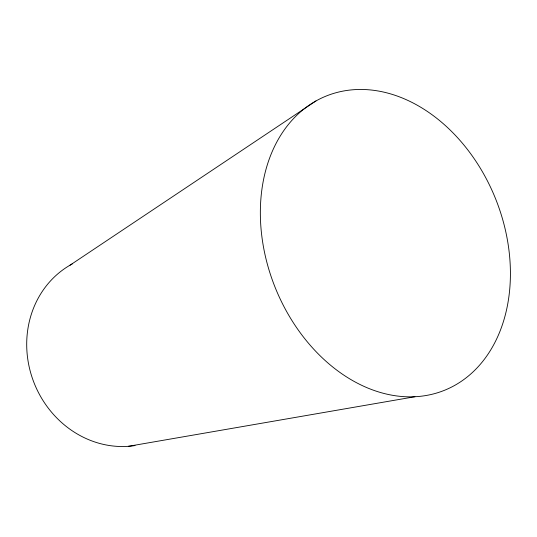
<?xml version="1.0" encoding="UTF-8"?>
<svg xmlns="http://www.w3.org/2000/svg" width="537" height="537" viewBox="0 0 537 537"><rect width="100%" height="100%" fill="white"/><g stroke="black" fill="none" stroke-linecap="round" stroke-linejoin="round"><path stroke-width="0.81" d="M70.065 265.164L315.931 100.956M128.303 446.321L414.933 396.729A158.569 118.798 68.2 0 0 475.762 161.033A158.569 118.798 68.2 0 0 265.379 171.645A158.569 118.798 68.2 0 0 414.933 396.729M135.022 445.569A97.298 88.9 68.2 0 1 32.495 378.612A97.298 88.9 68.2 0 1 72.247 263.942"/></g></svg>
